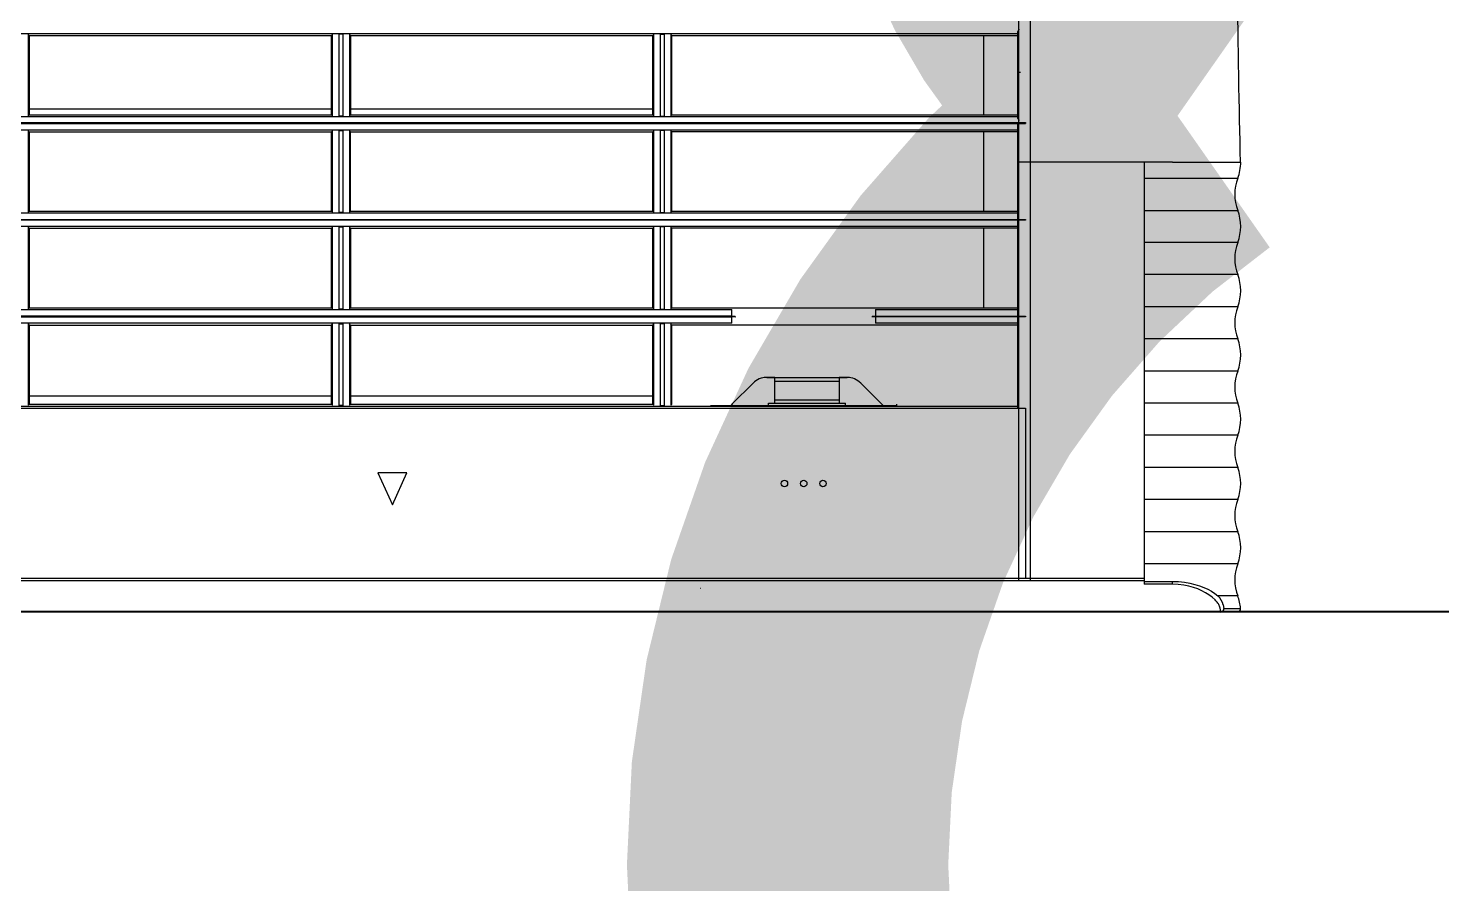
# Model space of a CAD drawing. Header units: centimetres. Extents: x 31 to 22766, y 238 to 3306.
# Drawn here: x 1925.41 to 1947.4, y 1087.8 to 1101.11 of the extents above; entities that cross this region are included whole.
import ezdxf
from ezdxf.xclip import XClip

# ---------------------------------------------------------------- set-up
doc = ezdxf.new("R2010")
doc.units = ezdxf.units.CM
doc.header["$XCLIPFRAME"] = 0
doc.layers.add('00_BORDA_DUVAR', color=8, linetype='Continuous', lineweight=40)

# ---------------------------------------------------------------- blocks, each defined once
blk = doc.blocks.new('DUVAR PLANI')
at = {"layer": '00_BORDA_DUVAR', "lineweight": 40, "extrusion": (1.81127e-16, 0, -1)}
blk.add_lwpolyline([(-36300.638, 5612.619), (-36175.638, 5612.619), (-36175.638, 5592.619), (-36240.638, 5592.619), (-36240.638, 5342.619), (-36065.638, 5342.619)], dxfattribs=at)
blk = doc.blocks.new('fxaq 2.8 kw iç ünite')
at = {"color": 7, "linetype": 'Continuous', "true_color": 0xffffff}
for p, q in [((11465.431, 4110.607), (11465.172, 4110.607)), ((11465.222, 4110.661), (11465.648, 4110.661)), ((11465.441, 4110.549), (11465.431, 4110.607)), ((11465.481, 4110.661), (11465.48, 4110.661)), ((11465.48, 4110.661), (11465.491, 4110.6)), ((11465.491, 4110.6), (11465.495, 4110.586)), ((11465.495, 4110.586), (11465.499, 4110.572)), ((11465.499, 4110.572), (11465.505, 4110.559)), ((11465.505, 4110.559), (11465.511, 4110.547)), ((11465.511, 4110.547), (11465.518, 4110.534)), ((11465.518, 4110.534), (11465.526, 4110.522)), ((11465.526, 4110.522), (11465.535, 4110.51)), ((11465.535, 4110.51), (11465.545, 4110.498)), ((11465.545, 4110.498), (11465.556, 4110.485)), ((11465.556, 4110.485), (11465.569, 4110.472)), ((11465.569, 4110.472), (11465.615, 4110.432)), ((11465.649, 4110.661), (11465.649, 4110.661)), ((11465.649, 4110.66), (11465.649, 4110.661)), ((11465.649, 4110.661), (11465.729, 4110.661)), ((11465.729, 4110.661), (11465.649, 4110.661)), ((11465.651, 4110.661), (11465.729, 4110.661)), ((11534.17, 4110.661), (11465.73, 4110.661)), ((11465.216, 4110.411), (11465.525, 4110.411)), ((11465.573, 4110.373), (11465.525, 4110.411)), ((11465.626, 4110.338), (11465.573, 4110.373)), ((11465.615, 4110.432), (11465.664, 4110.395)), ((11465.682, 4110.306), (11465.626, 4110.338)), ((11465.664, 4110.395), (11465.717, 4110.361)), ((11465.744, 4110.278), (11465.682, 4110.306)), ((11465.717, 4110.361), (11465.775, 4110.331)), ((11465.81, 4110.253), (11465.744, 4110.278)), ((11465.775, 4110.331), (11465.837, 4110.303)), ((11465.883, 4110.231), (11465.81, 4110.253)), ((11465.837, 4110.303), (11465.904, 4110.28)), ((11465.904, 4110.28), (11465.978, 4110.26)), ((11465.978, 4110.26), (11466.057, 4110.244)), ((11466.057, 4110.244), (11466.141, 4110.234)), ((11473.577, 4110.294), (11473.579, 4110.294)), ((11465.961, 4110.212), (11465.883, 4110.231)), ((11466.046, 4110.198), (11465.961, 4110.212)), ((11466.136, 4110.189), (11466.046, 4110.198)), ((11466.232, 4110.185), (11466.136, 4110.189)), ((11466.141, 4110.234), (11466.232, 4110.23)), ((11466.232, 4110.23), (11466.67, 4110.23)), ((11466.232, 4110.23), (11466.232, 4110.185)), ((11466.67, 4110.185), (11466.232, 4110.185)), ((11466.67, 4103.661), (11466.67, 4110.23)), ((11466.67, 4110.176), (11543.17, 4110.176)), ((11543.17, 4110.133), (11466.67, 4110.133)), ((11468.445, 4091.157), (11468.445, 4110.176)), ((11468.52, 4107.49), (11468.52, 4110.133)), ((11468.62, 4110.176), (11468.62, 4091.261)), ((11465.216, 4109.911), (11466.67, 4109.911)), ((11465.216, 4109.411), (11466.67, 4109.411)), ((11478.37, 4108.995), (11478.145, 4108.495)), ((11478.595, 4108.495), (11478.37, 4108.995)), ((11465.216, 4108.911), (11466.67, 4108.911)), ((11478.145, 4108.495), (11478.595, 4108.495)), ((11465.216, 4108.411), (11466.67, 4108.411)), ((11465.216, 4107.911), (11466.67, 4107.911)), ((11465.216, 4107.411), (11466.67, 4107.411)), ((11531.12, 4107.49), (11468.52, 4107.49)), ((11468.645, 4106.066), (11468.645, 4107.49)), ((11530.995, 4107.46), (11468.645, 4107.46)), ((11470.52, 4107.449), (11470.52, 4107.428)), ((11473.42, 4107.449), (11470.52, 4107.449)), ((11470.758, 4107.423), (11471.082, 4107.099)), ((11471.32, 4107.449), (11471.32, 4107.411)), ((11472.52, 4107.411), (11471.32, 4107.411)), ((11471.42, 4107.014), (11471.42, 4107.411)), ((11472.42, 4107.411), (11472.42, 4107.014)), ((11472.52, 4107.449), (11472.52, 4107.411)), ((11472.758, 4107.099), (11473.082, 4107.423)), ((11474.036, 4107.444), (11474.02, 4107.428)), ((11474.02, 4107.428), (11474.02, 4106.195)), ((11474.036, 4106.179), (11474.036, 4107.444)), ((11474.136, 4107.449), (11474.136, 4106.174)), ((11474.204, 4107.449), (11474.136, 4107.449)), ((11474.204, 4106.174), (11474.204, 4107.449)), ((11474.304, 4107.444), (11474.32, 4107.428)), ((11474.304, 4107.444), (11474.304, 4106.179)), ((11479.02, 4107.428), (11474.32, 4107.428)), ((11474.32, 4107.428), (11474.32, 4106.195)), ((11479.036, 4107.444), (11479.02, 4107.428)), ((11479.02, 4106.195), (11479.02, 4107.428)), ((11479.02, 4107.428), (11479.02, 4107.428)), ((11479.036, 4106.179), (11479.036, 4107.444)), ((11479.136, 4107.449), (11479.204, 4107.449)), ((11479.136, 4107.449), (11479.136, 4106.174)), ((11479.204, 4106.174), (11479.204, 4107.449)), ((11479.304, 4107.444), (11479.304, 4106.179)), ((11479.304, 4107.444), (11479.32, 4107.428)), ((11479.32, 4107.428), (11479.32, 4106.195)), ((11479.321, 4107.428), (11479.32, 4107.428)), ((11484.02, 4107.428), (11479.321, 4107.428)), ((11484.02, 4107.428), (11484.036, 4107.444)), ((11484.02, 4106.195), (11484.02, 4107.428)), ((11484.036, 4106.179), (11484.036, 4107.444)), ((11472.42, 4107.361), (11471.42, 4107.361)), ((11474.32, 4107.302), (11479.02, 4107.302)), ((11479.32, 4107.302), (11484.02, 4107.302)), ((11471.256, 4107.014), (11471.42, 4107.014)), ((11472.546, 4107.011), (11471.295, 4107.011)), ((11471.42, 4107.074), (11472.42, 4107.074)), ((11472.42, 4107.014), (11472.585, 4107.014)), ((11465.216, 4106.911), (11466.67, 4106.911)), ((11465.216, 4106.411), (11466.67, 4106.411)), ((11468.52, 4106.066), (11470.853, 4106.066)), ((11468.52, 4106.056), (11468.52, 4106.066)), ((11468.645, 4106.195), (11474.02, 4106.195)), ((11468.645, 4106.166), (11470.853, 4106.166)), ((11470.853, 4106.066), (11470.853, 4106.166)), ((11470.853, 4106.066), (11470.902, 4106.071)), ((11470.854, 4106.056), (11470.853, 4106.066)), ((11470.854, 4106.056), (11470.903, 4106.061)), ((11470.902, 4106.071), (11470.903, 4106.061)), ((11473.038, 4106.061), (11473.039, 4106.071)), ((11473.038, 4106.061), (11473.086, 4106.056)), ((11473.039, 4106.071), (11473.087, 4106.066)), ((11473.087, 4106.066), (11473.086, 4106.056)), ((11473.087, 4106.166), (11501.753, 4106.166)), ((11473.087, 4106.166), (11473.087, 4106.066)), ((11501.753, 4106.066), (11473.087, 4106.066)), ((11474.02, 4106.195), (11474.036, 4106.179)), ((11474.136, 4106.174), (11474.204, 4106.174)), ((11474.32, 4106.195), (11474.304, 4106.179)), ((11479.02, 4106.195), (11474.32, 4106.195)), ((11479.02, 4106.195), (11479.036, 4106.179)), ((11479.02, 4106.195), (11479.02, 4106.195)), ((11479.204, 4106.174), (11479.136, 4106.174)), ((11479.32, 4106.195), (11479.304, 4106.179)), ((11479.321, 4106.195), (11479.32, 4106.195)), ((11484.02, 4106.195), (11479.321, 4106.195)), ((11484.036, 4106.179), (11484.02, 4106.195)), ((11465.216, 4105.911), (11466.67, 4105.911)), ((11470.854, 4106.056), (11468.52, 4106.056)), ((11468.645, 4104.561), (11468.645, 4106.056)), ((11470.854, 4105.956), (11468.645, 4105.956)), ((11474.02, 4105.928), (11468.645, 4105.928)), ((11469.17, 4104.69), (11469.17, 4105.928)), ((11470.854, 4105.956), (11470.854, 4106.056)), ((11473.086, 4106.056), (11501.754, 4106.056)), ((11473.086, 4106.056), (11473.086, 4105.956)), ((11501.754, 4105.956), (11473.086, 4105.956)), ((11474.036, 4105.944), (11474.02, 4105.928)), ((11474.02, 4105.928), (11474.02, 4104.69)), ((11474.036, 4104.674), (11474.036, 4105.944)), ((11474.136, 4105.949), (11474.136, 4104.669)), ((11474.204, 4105.949), (11474.136, 4105.949)), ((11474.204, 4104.669), (11474.204, 4105.949)), ((11474.304, 4105.944), (11474.32, 4105.928)), ((11474.304, 4105.944), (11474.304, 4104.674)), ((11479.02, 4105.928), (11474.32, 4105.928)), ((11474.32, 4105.928), (11474.32, 4104.69)), ((11479.036, 4105.944), (11479.02, 4105.928)), ((11479.02, 4104.69), (11479.02, 4105.928)), ((11479.02, 4105.928), (11479.02, 4105.928)), ((11479.036, 4104.674), (11479.036, 4105.944)), ((11479.136, 4105.949), (11479.136, 4104.669)), ((11479.136, 4105.949), (11479.204, 4105.949)), ((11479.204, 4104.669), (11479.204, 4105.949)), ((11479.304, 4105.944), (11479.32, 4105.928)), ((11479.304, 4105.944), (11479.304, 4104.674)), ((11479.321, 4105.928), (11479.32, 4105.928)), ((11479.32, 4105.928), (11479.32, 4104.69)), ((11484.02, 4105.928), (11479.321, 4105.928)), ((11484.02, 4105.928), (11484.036, 4105.944)), ((11484.02, 4104.69), (11484.02, 4105.928)), ((11484.036, 4104.674), (11484.036, 4105.944)), ((11465.216, 4105.411), (11466.67, 4105.411)), ((11465.216, 4104.911), (11466.67, 4104.911)), ((11468.52, 4104.551), (11468.52, 4104.561)), ((11468.52, 4104.561), (11531.12, 4104.561)), ((11531.12, 4104.551), (11468.52, 4104.551)), ((11468.645, 4104.69), (11474.02, 4104.69)), ((11468.645, 4104.661), (11530.995, 4104.661)), ((11468.645, 4103.061), (11468.645, 4104.551)), ((11474.02, 4104.69), (11474.036, 4104.674)), ((11474.136, 4104.669), (11474.204, 4104.669)), ((11474.32, 4104.69), (11474.304, 4104.674)), ((11479.02, 4104.69), (11474.32, 4104.69)), ((11479.02, 4104.69), (11479.02, 4104.69)), ((11479.02, 4104.69), (11479.036, 4104.674)), ((11479.204, 4104.669), (11479.136, 4104.669)), ((11479.32, 4104.69), (11479.304, 4104.674)), ((11479.321, 4104.69), (11479.32, 4104.69)), ((11484.02, 4104.69), (11479.321, 4104.69)), ((11484.036, 4104.674), (11484.02, 4104.69)), ((11466.67, 4104.411), (11465.216, 4104.411)), ((11530.995, 4104.451), (11468.645, 4104.451)), ((11474.02, 4104.422), (11468.645, 4104.422)), ((11469.17, 4103.191), (11469.17, 4104.422)), ((11474.036, 4104.438), (11474.02, 4104.422)), ((11474.02, 4104.422), (11474.02, 4103.191)), ((11474.036, 4103.175), (11474.036, 4104.438)), ((11474.136, 4104.443), (11474.136, 4103.17)), ((11474.204, 4104.443), (11474.136, 4104.443)), ((11474.204, 4103.17), (11474.204, 4104.443)), ((11474.304, 4104.438), (11474.32, 4104.422)), ((11474.304, 4104.438), (11474.304, 4103.175)), ((11479.02, 4104.422), (11474.32, 4104.422)), ((11474.32, 4104.422), (11474.32, 4103.191)), ((11479.036, 4104.438), (11479.02, 4104.422)), ((11479.02, 4104.422), (11479.02, 4104.422)), ((11479.02, 4104.422), (11479.02, 4103.191)), ((11479.036, 4103.175), (11479.036, 4104.438)), ((11479.136, 4104.443), (11479.136, 4103.17)), ((11479.136, 4104.443), (11479.204, 4104.443)), ((11479.204, 4103.17), (11479.204, 4104.443)), ((11479.304, 4104.438), (11479.304, 4103.175)), ((11479.304, 4104.438), (11479.32, 4104.422)), ((11479.32, 4104.422), (11479.32, 4103.191)), ((11479.321, 4104.422), (11479.32, 4104.422)), ((11484.02, 4104.422), (11479.321, 4104.422)), ((11484.02, 4104.422), (11484.036, 4104.438)), ((11484.02, 4103.191), (11484.02, 4104.422)), ((11484.036, 4103.175), (11484.036, 4104.438)), ((11466.67, 4103.911), (11465.216, 4103.911)), ((11466.232, 4103.661), (11465.17, 4103.661)), ((11465.174, 4103.661), (11465.178, 4103.492)), ((11466.232, 4103.661), (11468.645, 4103.661)), ((11465.178, 4103.492), (11465.181, 4103.33)), ((11465.181, 4103.33), (11465.184, 4103.17)), ((11465.184, 4103.17), (11465.187, 4103.009)), ((11465.187, 4103.009), (11465.19, 4102.841)), ((11531.12, 4103.061), (11468.52, 4103.061)), ((11468.52, 4103.043), (11468.52, 4103.061)), ((11468.645, 4103.061), (11468.52, 4103.061)), ((11468.52, 4103.051), (11531.12, 4103.051)), ((11468.625, 4103.004), (11468.62, 4103.013)), ((11468.63, 4102.996), (11468.625, 4103.004)), ((11468.635, 4102.989), (11468.63, 4102.996)), ((11468.639, 4102.982), (11468.635, 4102.989)), ((11468.642, 4102.975), (11468.639, 4102.982)), ((11468.645, 4103.191), (11474.02, 4103.191)), ((11468.645, 4103.161), (11530.995, 4103.161)), ((11474.02, 4103.191), (11474.036, 4103.175)), ((11474.136, 4103.17), (11474.204, 4103.17)), ((11474.32, 4103.191), (11474.304, 4103.175)), ((11479.02, 4103.191), (11474.32, 4103.191)), ((11479.02, 4103.191), (11479.036, 4103.175)), ((11479.02, 4103.191), (11479.02, 4103.191)), ((11479.204, 4103.17), (11479.136, 4103.17)), ((11479.32, 4103.191), (11479.304, 4103.175)), ((11479.321, 4103.191), (11479.32, 4103.191)), ((11484.02, 4103.191), (11479.321, 4103.191)), ((11484.036, 4103.175), (11484.02, 4103.191)), ((11465.19, 4102.841), (11465.193, 4102.668)), ((11468.644, 4102.969), (11468.642, 4102.975)), ((11468.645, 4102.964), (11468.644, 4102.969)), ((11468.645, 4101.646), (11468.645, 4102.964)), ((11530.995, 4102.951), (11468.645, 4102.951)), ((11474.02, 4102.922), (11468.645, 4102.922)), ((11469.17, 4101.689), (11469.17, 4102.922)), ((11474.036, 4102.938), (11474.02, 4102.922)), ((11474.02, 4102.922), (11474.02, 4101.689)), ((11474.036, 4101.673), (11474.036, 4102.938)), ((11474.204, 4102.943), (11474.136, 4102.943)), ((11474.136, 4102.943), (11474.136, 4101.668)), ((11474.204, 4101.668), (11474.204, 4102.943)), ((11474.304, 4102.938), (11474.32, 4102.922)), ((11474.304, 4102.938), (11474.304, 4101.673)), ((11479.02, 4102.922), (11474.32, 4102.922)), ((11474.32, 4102.922), (11474.32, 4101.689)), ((11474.32, 4102.835), (11479.02, 4102.835)), ((11479.036, 4102.938), (11479.02, 4102.922)), ((11479.02, 4101.689), (11479.02, 4102.922)), ((11479.02, 4102.922), (11479.02, 4102.922)), ((11479.036, 4101.673), (11479.036, 4102.938)), ((11479.136, 4102.943), (11479.136, 4101.668)), ((11479.136, 4102.943), (11479.204, 4102.943)), ((11479.204, 4101.668), (11479.204, 4102.943)), ((11479.304, 4102.938), (11479.32, 4102.922)), ((11479.304, 4102.938), (11479.304, 4101.673)), ((11479.32, 4102.922), (11479.32, 4101.689)), ((11479.321, 4102.922), (11479.32, 4102.922)), ((11479.32, 4102.835), (11484.02, 4102.835)), ((11484.02, 4102.922), (11479.321, 4102.922)), ((11484.02, 4102.922), (11484.036, 4102.938)), ((11484.02, 4101.689), (11484.02, 4102.922)), ((11484.036, 4101.673), (11484.036, 4102.938)), ((11465.193, 4102.668), (11465.197, 4102.491)), ((11465.197, 4102.491), (11465.2, 4102.314)), ((11465.2, 4102.314), (11465.203, 4102.138)), ((11465.203, 4102.138), (11465.206, 4101.962)), ((11468.597, 4102.264), (11468.62, 4102.264)), ((11465.206, 4101.962), (11465.209, 4101.788)), ((11465.209, 4101.788), (11465.211, 4101.614)), ((11474.02, 4101.689), (11468.645, 4101.689)), ((11468.645, 4101.661), (11530.995, 4101.661)), ((11474.036, 4101.673), (11474.02, 4101.689)), ((11474.204, 4101.668), (11474.136, 4101.668)), ((11474.304, 4101.673), (11474.32, 4101.689)), ((11479.02, 4101.689), (11474.32, 4101.689)), ((11479.02, 4101.689), (11479.02, 4101.689)), ((11479.036, 4101.673), (11479.02, 4101.689)), ((11479.136, 4101.668), (11479.204, 4101.668)), ((11479.304, 4101.673), (11479.32, 4101.689)), ((11479.321, 4101.689), (11479.32, 4101.689)), ((11484.02, 4101.689), (11479.321, 4101.689)), ((11484.02, 4101.689), (11484.036, 4101.673)), ((11465.211, 4101.614), (11465.214, 4101.44)), ((11468.621, 4101.593), (11468.624, 4101.6)), ((11468.624, 4101.6), (11468.627, 4101.607)), ((11468.627, 4101.607), (11468.63, 4101.613)), ((11468.63, 4101.613), (11468.633, 4101.618)), ((11468.633, 4101.618), (11468.636, 4101.623)), ((11468.636, 4101.623), (11468.639, 4101.628)), ((11468.639, 4101.628), (11468.641, 4101.633)), ((11468.641, 4101.633), (11468.643, 4101.637)), ((11468.643, 4101.637), (11468.645, 4101.641)), ((11468.645, 4101.641), (11468.645, 4101.646))]:
    blk.add_line(p, q, dxfattribs=at)
for centre in [(11471.67, 4108.661), (11471.97, 4108.661), (11472.27, 4108.661)]:
    blk.add_circle(centre, 0.05, dxfattribs=at)
for centre, radius, start, end in [((11465.222, 4110.611), 0.05, 90, 184.4117), ((11465.87, 4110.661), 0.7, 184.4117, 200.9248), ((11465.481, 4110.611), 0.0506, 91.809, 183.7062), ((11465.723, 4110.626), 0.292, 195.2008, 227.2729), ((11464.563, 4110.161), 0.7, 339.0752, 20.9248), ((11465.87, 4109.661), 0.7, 159.0752, 200.9248), ((11464.563, 4109.161), 0.7, 339.0752, 20.9248), ((11465.87, 4108.661), 0.7, 159.0752, 200.9248), ((11464.563, 4108.161), 0.7, 339.0752, 20.9248), ((11465.87, 4107.661), 0.7, 159.0752, 200.9248), ((11464.563, 4107.161), 0.7, 339.0752, 20.9248), ((11470.97, 4107.636), 0.3, 218.3911, 225), ((11472.87, 4107.636), 0.3, 315, 321.6089), ((11471.295, 4107.311), 0.3, 225, 270), ((11472.546, 4107.311), 0.3, 270, 315), ((11465.87, 4106.661), 0.7, 159.0752, 200.9248), ((11464.563, 4106.161), 0.7, 339.0752, 20.9248), ((11465.87, 4105.661), 0.7, 159.0752, 200.9248), ((11464.563, 4105.161), 0.7, 339.0752, 20.9248), ((11465.87, 4104.661), 0.7, 159.0752, 200.9248), ((11464.563, 4104.161), 0.7, 339.0752, 20.9248), ((11465.87, 4103.661), 0.7, 159.0752, 180)]:
    blk.add_arc(centre, radius, start, end, dxfattribs=at)
blk = doc.blocks.new('G$CCD2FF134')
at = {"rotation": 180}
blk.add_blockref('fxaq 2.8 kw iç ünite', (9702.42, 2930.661), dxfattribs=at)

msp = doc.modelspace()

# ---------------------------------------------------------------- linework, layer by layer
at = {"color": 6, "const_width": 5}
msp.add_lwpolyline([(1943.292, 881.305, -0.520567), (1943.292, 894.92, -0.520567), (1943.292, 917.067, -0.520567), (1943.292, 938.083, -0.520567), (1943.292, 953.461, -0.520567), (1943.292, 977.642, -0.520567), (1943.292, 992.781, -0.520567), (1943.292, 1008.159, -0.520567), (1943.292, 1027.465, -0.520567), (1943.292, 1040.89, -0.520567), (1943.292, 1058.355, -0.520567), (1943.292, 1076.434, -0.520567), (1943.292, 1099.747, -0.520567), (1943.292, 1111.149, -0.520567), (1968.57, 1111.149, -0.520567)], format="xyb", dxfattribs=at)

# ---------------------------------------------------------------- block references
ref = msp.add_blockref('G$CCD2FF134', (3707.025, 2272.025))
XClip(ref).set_block_clipping_path([(-3470.0000000001, -1889.9999999982), (349.9999999999, 300.0000000019)])
msp.add_blockref('DUVAR PLANI', (-34278.613, -4520.594))

doc.saveas('drawing.dxf')
